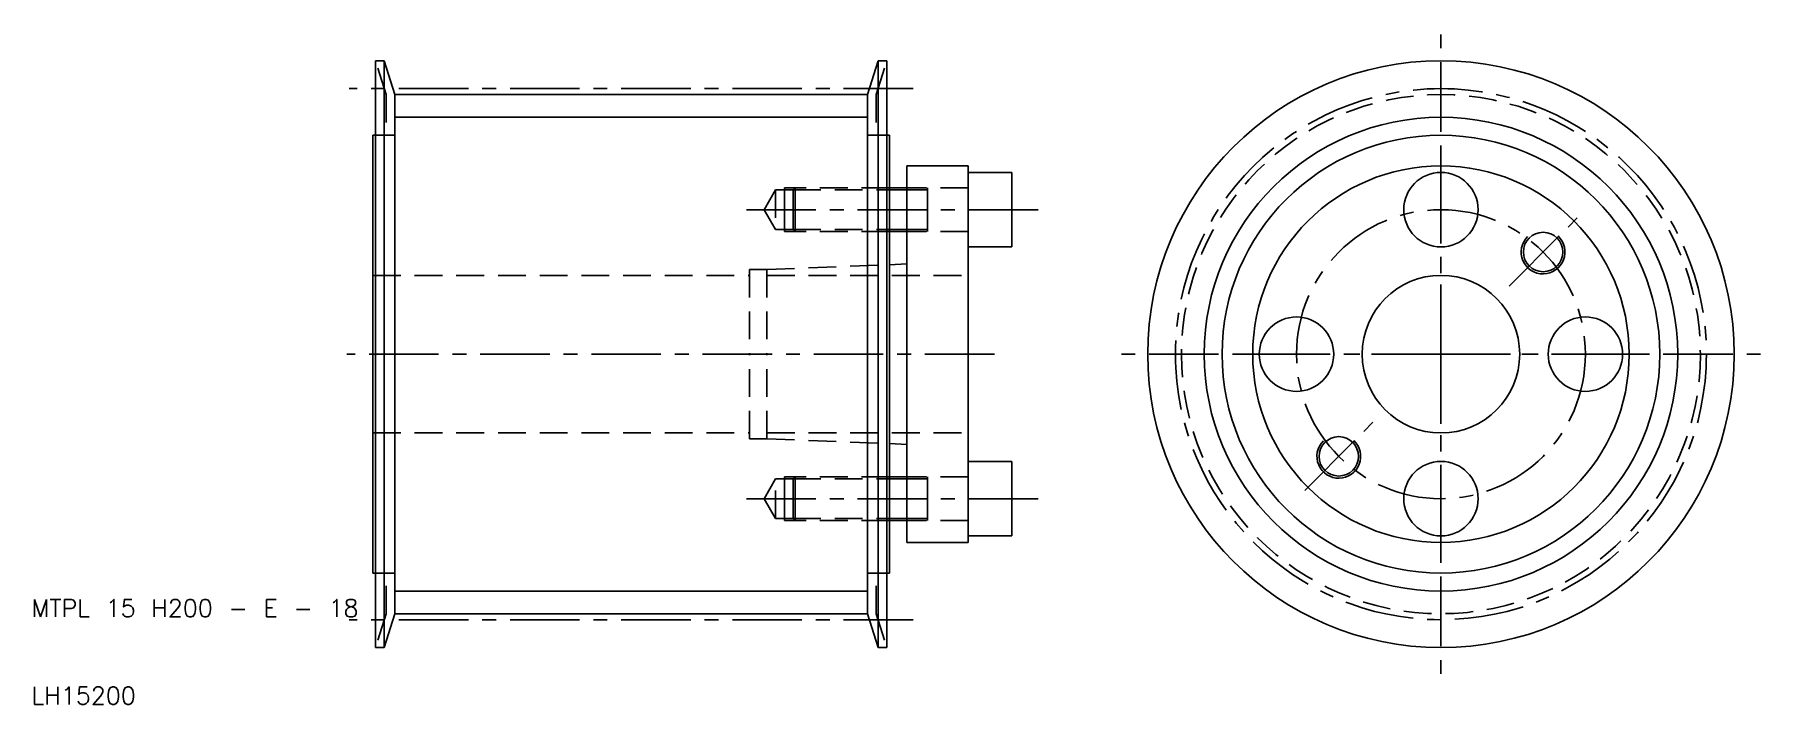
# Model space of a CAD drawing. Extents: x 10 to 208, y 10 to 86.
import ezdxf

# ---------------------------------------------------------------- set-up
doc = ezdxf.new("R2010")
doc.units = 0
doc.header["$LTSCALE"] = 0.25
doc.linetypes.add('CENTER', pattern=[50.8, 31.75, -6.35, 6.35, -6.35])
doc.linetypes.add('DASHED', pattern=[19.05, 12.7, -6.35])
doc.layers.get('0').update_dxf_attribs({"linetype": 'CONTINUOUS'})
doc.layers.add('CENTER', color=1, linetype='CENTER')
doc.styles.get("Standard").update_dxf_attribs({"font": 'txt.shx'})

msp = doc.modelspace()

# ---------------------------------------------------------------- linework, layer by layer
for p, q in [((49.3, 83.5), (49.3, 75)), ((50.3, 83.5), (49.3, 83.5)), ((50.3, 83.5), (50.3, 16.5)), ((51.5, 79.635), (50.3, 83.5)), ((105.5, 79.635), (106.7, 83.5)), ((106.7, 83.5), (106.7, 16.5)), ((106.7, 83.5), (107.7, 83.5)), ((107.7, 83.5), (107.7, 75)), ((105.5, 79.635), (51.5, 79.635)), ((51.5, 79.635), (51.5, 75)), ((105.5, 79.635), (105.5, 75)), ((49, 75), (49, 50)), ((49.3, 75), (49, 75)), ((49.3, 75), (49.3, 50)), ((51.5, 75), (51.5, 25)), ((105.5, 75), (105.5, 25)), ((107.7, 75), (107.7, 50)), ((107.7, 75), (108, 75)), ((108, 75), (108, 69)), ((110, 71.5), (117, 71.5)), ((110, 71.5), (110, 69)), ((117, 71.5), (117, 70.75)), ((117, 70.75), (117, 62.25)), ((117, 70.75), (122, 70.75)), ((122, 70.75), (122, 66.5)), ((108, 69), (108, 64)), ((110, 69), (108, 69)), ((110, 69), (110, 64)), ((122, 62.25), (122, 66.5)), ((108, 64), (108, 60.21875)), ((110, 64), (108, 64)), ((110, 64), (110, 60.3)), ((117, 62.25), (117, 50)), ((117, 62.25), (122, 62.25)), ((110, 60.3), (108, 60.21875)), ((108, 60.21875), (108, 50)), ((110, 60.3), (110, 50)), ((49, 25), (49, 50)), ((49.3, 25), (49.3, 50)), ((107.7, 25), (107.7, 50)), ((108, 39.78125), (108, 50)), ((110, 39.7), (110, 50)), ((117, 37.75), (117, 50)), ((108, 36), (108, 39.78125)), ((110, 39.7), (108, 39.78125)), ((110, 36), (110, 39.7)), ((117, 29.25), (117, 37.75)), ((117, 37.75), (122, 37.75)), ((122, 37.75), (122, 33.5)), ((108, 31), (108, 36)), ((110, 36), (108, 36)), ((110, 31), (110, 36)), ((122, 29.25), (122, 33.5)), ((108, 25), (108, 31)), ((110, 31), (108, 31)), ((110, 28.5), (110, 31)), ((110, 28.5), (117, 28.5)), ((117, 29.25), (122, 29.25)), ((117, 28.5), (117, 29.25)), ((49.3, 25), (49, 25)), ((49.3, 16.5), (49.3, 25)), ((51.5, 20.365), (51.5, 25)), ((105.5, 20.365), (105.5, 25)), ((107.7, 16.5), (107.7, 25)), ((107.7, 25), (108, 25)), ((51.5, 20.365), (50.3, 16.5)), ((105.5, 20.365), (51.5, 20.365)), ((105.5, 20.365), (106.7, 16.5)), ((50.3, 16.5), (49.3, 16.5)), ((106.7, 16.5), (107.7, 16.5))]:
    msp.add_line(p, q)
at = {"color": 3, "linetype": 'DASHED'}
for p, q in [((50.5, 79.635), (49.3, 83.5)), ((106.5, 79.635), (107.7, 83.5)), ((50.5, 79.635), (50.5, 75)), ((106.5, 79.635), (106.5, 75)), ((51.5, 75), (49.3, 75)), ((105.5, 75), (107.7, 75)), ((95, 68.75), (93.700962, 66.5)), ((97, 68.75), (95, 68.75)), ((95, 68.75), (95, 64.25)), ((96, 69), (96, 66.5)), ((97.25, 69), (96, 69)), ((97.25, 69), (97, 68.75)), ((97, 68.75), (97, 66.5)), ((97, 68.75), (108, 68.75)), ((97.25, 69), (97.25, 66.5)), ((108, 69), (97.25, 69)), ((117, 69), (110, 69)), ((110, 68.75), (112.333333, 68.75)), ((112.333333, 69), (112.333333, 66.5)), ((95, 64.25), (93.700962, 66.5)), ((96, 64), (96, 66.5)), ((97, 64.25), (97, 66.5)), ((97.25, 64), (97.25, 66.5)), ((112.333333, 64), (112.333333, 66.5)), ((97, 64.25), (95, 64.25)), ((97.25, 64), (96, 64)), ((97, 64.25), (108, 64.25)), ((97.25, 64), (97, 64.25)), ((108, 64), (97.25, 64)), ((110, 64.25), (112.333333, 64.25)), ((117, 64), (110, 64)), ((92, 59.65), (92, 50)), ((92, 59.65), (94, 59.65)), ((94, 59.65), (108, 60.21875)), ((94, 59.65), (94, 50)), ((49, 59), (92, 59)), ((94, 59), (117, 59)), ((92, 40.35), (92, 50)), ((94, 40.35), (94, 50)), ((49, 41), (92, 41)), ((92, 40.35), (94, 40.35)), ((94, 41), (117, 41)), ((94, 40.35), (108, 39.78125)), ((95, 35.75), (93.700962, 33.5)), ((95, 31.25), (95, 35.75)), ((97, 35.75), (95, 35.75)), ((97.25, 36), (96, 36)), ((96, 36), (96, 33.5)), ((97.25, 36), (97, 35.75)), ((97, 35.75), (108, 35.75)), ((97, 35.75), (97, 33.5)), ((108, 36), (97.25, 36)), ((97.25, 36), (97.25, 33.5)), ((117, 36), (110, 36)), ((110, 35.75), (112.333333, 35.75)), ((112.333333, 36), (112.333333, 33.5)), ((95, 31.25), (93.700962, 33.5)), ((96, 31), (96, 33.5)), ((97, 31.25), (97, 33.5)), ((97.25, 31), (97.25, 33.5)), ((112.333333, 31), (112.333333, 33.5)), ((97, 31.25), (95, 31.25)), ((97.25, 31), (96, 31)), ((97, 31.25), (108, 31.25)), ((97.25, 31), (97, 31.25)), ((108, 31), (97.25, 31)), ((110, 31.25), (112.333333, 31.25)), ((117, 31), (110, 31)), ((51.5, 25), (49.3, 25)), ((50.5, 20.365), (50.5, 25)), ((105.5, 25), (107.7, 25)), ((106.5, 20.365), (106.5, 25)), ((50.5, 20.365), (49.3, 16.5)), ((106.5, 20.365), (107.7, 16.5))]:
    msp.add_line(p, q, dxfattribs=at)
at = {"color": 3}
for p, q in [((105.5, 77.045), (51.5, 77.045)), ((110, 68.75), (108, 68.75)), ((110, 64.25), (108, 64.25)), ((110, 35.75), (108, 35.75)), ((110, 31.25), (108, 31.25)), ((105.5, 22.955), (51.5, 22.955))]:
    msp.add_line(p, q, dxfattribs=at)
for centre, radius in [((171, 50), 33.5), ((171, 50), 25), ((171, 50), 21.5), ((171, 50), 21.5), ((171, 66.5), 4.25), ((182.667262, 61.667262), 2.25), ((171, 50), 9), ((154.5, 50), 4.25), ((187.5, 50), 4.25), ((159.332738, 38.332738), 2.25), ((171, 33.5), 4.25)]:
    msp.add_circle(centre, radius)
at = {"color": 3, "linetype": 'DASHED'}
msp.add_circle((171, 50), 29.635, dxfattribs=at)
at = {"color": 3}
msp.add_circle((171, 50), 27.045, dxfattribs=at)
for centre in [(182.667262, 61.667262), (159.332738, 38.332738)]:
    msp.add_arc(centre, 2.5, 135, 47, dxfattribs=at)
at = {"layer": 'CENTER', "color": 1, "linetype": 'CENTER'}
for p, q in [((171, 50), (171, 86.5)), ((110.7, 80.32), (46.3, 80.32)), ((171, 73.75), (171, 59.25)), ((125, 66.5), (90.700962, 66.5)), ((178.778175, 57.778175), (186.556349, 65.556349)), ((120, 50), (46, 50)), ((171, 50), (134.5, 50)), ((147.25, 50), (161.75, 50)), ((171, 50), (207.5, 50)), ((171, 50), (171, 13.5)), ((194.75, 50), (180.25, 50)), ((155.443651, 34.443651), (163.221825, 42.221825)), ((171, 26.25), (171, 40.75)), ((125, 33.5), (90.700962, 33.5)), ((110.7, 19.68), (46.3, 19.68))]:
    msp.add_line(p, q, dxfattribs=at)
for radius in [30.32, 16.5]:
    msp.add_circle((171, 50), radius, dxfattribs=at)

# ---------------------------------------------------------------- texts
for s, p in [('MTPL 15 H200 - E - 18', (10, 20)), ('LH15200', (10, 10))]:
    msp.add_text(s, height=2).set_placement(p)

doc.saveas('drawing.dxf')
